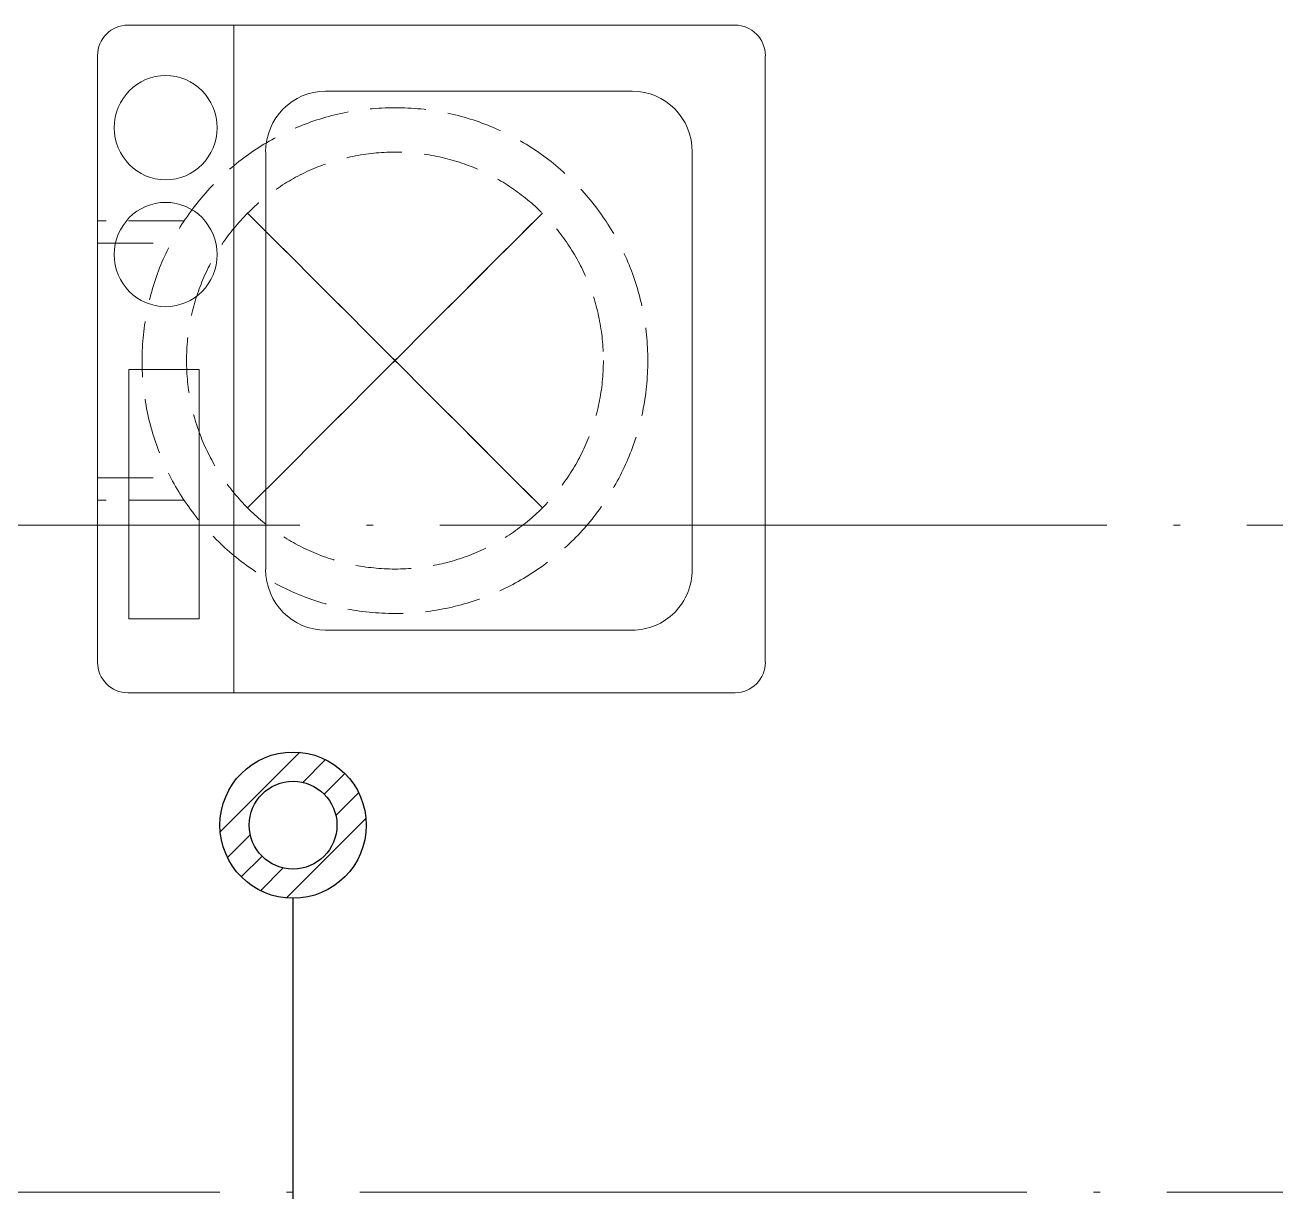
# Model space of a CAD drawing. Extents: x 27938 to 983267, y -209821 to 1628073.
# Drawn here: x 722151 to 723277, y 365424 to 366473 of the extents above; entities that cross this region are included whole.
import ezdxf

# ---------------------------------------------------------------- set-up
doc = ezdxf.new("R2010")
doc.units = 0
doc.header["$LTSCALE"] = 1000
doc.header["$MEASUREMENT"] = 0
doc.linetypes.add('$1$DASH', pattern=[0.35, 0.25, -0.1])
doc.linetypes.add('DOTE', pattern=[2.42, 2, -0.2, 0.02, -0.2])
for name, color, linetype in [('$RECOVER_210609100354-25', 7, 'Continuous'), ('$RECOVER_210609100354-43', 7, 'Continuous'), ('3.5方案汇报，与郭总、侯月琴确定户型_t8$0$2020.03.04 -1安徽标准化洋房户型(UA）_t8_t8$0$看线', 154, 'Continuous'), ('EQUIP_地漏', 7, 'Continuous'), ('VPIPE-凝结', 150, 'Continuous')]:
    doc.layers.add(name, color=color, linetype=linetype)
for name, color, linetype, lineweight in [('DOTE', 19, 'DOTE', 9), ('LVTRY', 1, 'Continuous', 13), ('平面-空调预留孔', 173, 'Continuous', 15)]:
    doc.layers.add(name, color=color, linetype=linetype, lineweight=lineweight)

# ---------------------------------------------------------------- blocks, each defined once
blk = doc.blocks.new('GFDGDGRDGRDG')
at = {"layer": 'DOTE', "linetype": 'DOTE', "ltscale": 0.3}
for p, q in [((573593.7, 363758.3), (626393.7, 363758.3)), ((626393.7, 363158.3), (573593.7, 363158.3))]:
    blk.add_line(p, q, dxfattribs=at)
blk = doc.blocks.new('RECTANG')
for p, q in [((1, 1), (0, 1)), ((0, 1), (0, 0)), ((1, 0), (1, 1)), ((0, 0), (1, 0))]:
    blk.add_line(p, q)
blk = doc.blocks.new('洗衣机')
at = {"layer": 'LVTRY'}
for p, q in [((3791567.4, 243472.1), (3791021, 243472.1)), ((3791116.5, 243472.1), (3791116.5, 242871.5)), ((3790993.7, 243444.5), (3790993.7, 242899.1)), ((3791594.6, 242899.1), (3791594.6, 243444.5)), ((3791199, 243412.7), (3791474.9, 243412.7)), ((3791145.1, 242982.5), (3791145.1, 243358)), ((3791528.8, 243358), (3791528.8, 242982.5)), ((3791474.9, 242927.8), (3791199, 242927.8)), ((3791021, 242871.5), (3791567.4, 242871.5))]:
    blk.add_line(p, q, dxfattribs=at)
at = {"layer": 'LVTRY', "extrusion": (0, 0, -1)}
for centre, major_axis, start_param, end_param in [((3791021, 243444.5), (0, 27.6), -1.570796, 0), ((3791567.4, 243444.5), (0, 27.6), 0, 1.570796), ((3791055.1, 243379.8), (0, 46.9), 3.141593, 9.424778), ((3791199, 243358), (0, 54.7), 4.712389, 6.283185), ((3791474.9, 243358), (0, 54.7), 0, 1.570796), ((3791055.1, 243265.7), (0, 46.9), 3.141593, 9.424778), ((3791199, 242982.5), (0, 54.7), 3.141593, 4.712389), ((3791474.9, 242982.5), (0, 54.7), 1.570796, 3.141593), ((3791021, 242899.1), (0, 27.6), 3.141593, 4.712389), ((3791567.4, 242899.1), (0, 27.6), 1.570796, 3.141593)]:
    blk.add_ellipse(centre, major_axis=major_axis, ratio=0.986385, start_param=start_param, end_param=end_param, dxfattribs=at)
at = {"layer": 'LVTRY', "xscale": 63.25620569481588, "yscale": 224.5369532744355, "zscale": 64.12934308941763, "rotation": 180}
blk.add_blockref('RECTANG', (3791085.2, 243162.4), dxfattribs=at)
blk = doc.blocks.new('dnfhfn')
at = {"linetype": '$1$DASH', "ltscale": 0.2}
for p, q in [((101.9, 495, 0), (121.9, 495, 0)), ((101.9, 417.2, 0), (101.9, 495, 0)), ((121.9, 495, 0), (121.9, 429, 0)), ((353.1, 495, 0), (333.1, 495, 0)), ((333.1, 495, 0), (333.1, 429, 0)), ((353.1, 417.2, 0), (353.1, 495, 0))]:
    blk.add_line(p, q, dxfattribs=at)
at = {"linetype": '$1$DASH', "ltscale": 0.2, "elevation": 0}
for points in [[(94.9, 360.1), (94.9, 360.1), (360.1, 94.9), (360.1, 94.9)], [(360.1, 360.1), (94.9, 94.9), (94.9, 94.9), (360.1, 360.1)]]:
    blk.add_lwpolyline(points, close=True, dxfattribs=at)
at = {"linetype": '$1$DASH', "ltscale": 0.2}
for radius in [227.5, 187.5]:
    blk.add_circle((227.5, 227.5, 0), radius, dxfattribs=at)
blk = doc.blocks.new('$TwtSys$00000543')
for p, q in [((-93.6, -8.5), (8.5, 93.6)), ((12.5, 55), (41.7, 84.2)), ((39.9, 39.9), (66.5, 66.5)), ((55, 12.5), (84.2, 41.7)), ((-8.5, -93.6), (93.6, 8.5)), ((-84.2, -41.7), (-55, -12.5)), ((-66.5, -66.5), (-39.9, -39.9)), ((-41.7, -84.2), (-12.5, -55))]:
    blk.add_line(p, q)
for radius in [94, 56.4]:
    blk.add_circle((0, 0), radius)

msp = doc.modelspace()

# ---------------------------------------------------------------- linework, layer by layer
at = {"layer": 'VPIPE-凝结', "ltscale": 0.1}
msp.add_lwpolyline([(722586.6, 365198.7), (722392.4, 365198.7), (722392.4, 365687.9)], dxfattribs=at)

# ---------------------------------------------------------------- block references
at = {"layer": '$RECOVER_210609100354-25'}
msp.add_blockref('洗衣机', (-3068777.3, 123001.3), dxfattribs=at)
at = {"layer": '$RECOVER_210609100354-43', "xscale": 0.7000000000000001, "yscale": 0.7000000000000001, "zscale": 0.7000000000000001}
msp.add_blockref('$TwtSys$00000543', (722392.4, 365753.7), dxfattribs=at)
at = {"layer": '3.5方案汇报，与郭总、侯月琴确定户型_t8$0$2020.03.04 -1安徽标准化洋房户型(UA）_t8_t8$0$看线', "ltscale": 10}
msp.add_blockref('GFDGDGRDGRDG', (106822.9, 2265.4), dxfattribs=at)
at = {"layer": 'EQUIP_地漏', "xscale": 0.7000000000000001, "yscale": 0.7000000000000001, "zscale": 0.7000000000000001}
msp.add_blockref('$TwtSys$00000543', (722392.4, 365753.7), dxfattribs=at)
at = {"layer": '平面-空调预留孔', "rotation": 90.00000000000001}
msp.add_blockref('dnfhfn', (722711.6, 365944.1, 0), dxfattribs=at)

doc.saveas('drawing.dxf')
